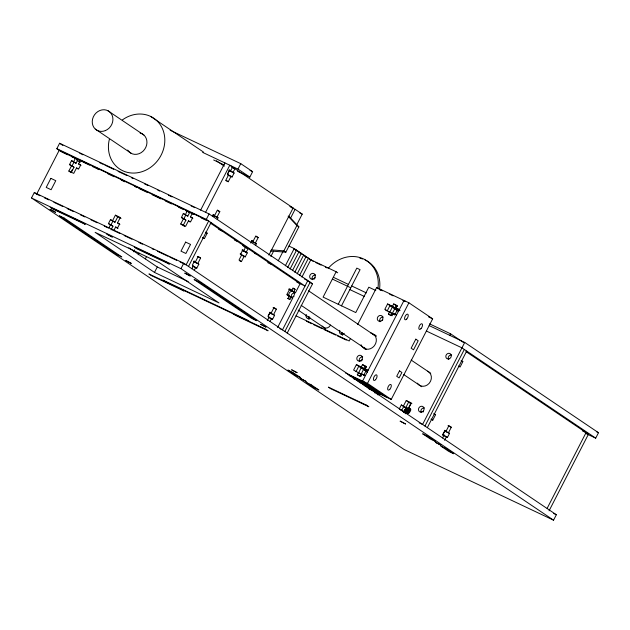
<?xml version="1.0" encoding="UTF-8"?>
<svg xmlns="http://www.w3.org/2000/svg" width="630" height="630" viewBox="0 0 630 630"><rect width="100%" height="100%" fill="white"/><g stroke="black" fill="none" stroke-linecap="round" stroke-linejoin="round"><path stroke-width="0.94" d="M184.748 226.351L183.109 225.579L185.905 220.146L181.409 217.539L183.322 213.499L187.819 216.106L189.677 212.483L187.307 210.877L80.443 160.335L78.585 163.957L80.955 165.564M183.779 219.145L185.692 215.098L183.322 213.499M31.5 197.977L34.288 192.552L183.763 263.238L556.345 514.741L553.557 520.175L404.082 449.481L31.5 197.977L180.968 268.671L553.557 520.175M60.913 151.444L56.834 148.688L59.622 143.262L209.089 213.948L312.559 283.791L287.225 333.081M71.214 172.659L74.009 167.226L69.513 164.619L71.56 160.634L76.057 163.241L77.915 159.618L59.204 150.294L36.666 194.15L40.107 195.78M70.426 172.124L68.843 171.053L71.631 165.627L69.513 164.619M73.678 161.642L75.545 158.02M71.883 166.226L73.93 162.241L71.56 160.634M70.836 172.533L72.426 169.431M78.585 163.957L80.703 164.965L78.655 168.942L76.537 167.942L73.742 173.376L68.843 171.053M110.486 219.61L112.864 221.217L110.817 225.201L108.439 223.595L110.486 219.61L114.991 222.217L117.778 216.791L115.408 215.184L112.612 220.618M108.706 228.225L110.565 224.603L108.439 223.595M111.077 229.824L112.943 226.202L110.565 224.603M119.889 224.54L117.511 222.933L120.306 217.5L115.408 215.184M117.511 222.933L119.637 223.941L117.589 227.926L115.629 226.997L113.77 230.619L119.826 233.478M133.702 251.638L134.521 250.047M133.765 251.764L134.584 250.165M138.198 254.756L139.017 253.158M145.349 258.883L146.617 256.41M154.484 272.412L95.122 232.344L159.65 262.86L219.012 302.935L154.484 272.412L157.279 266.986L128.811 247.771M185.44 214.499L187.307 210.877M182.322 225.044L180.739 223.981L183.527 218.547L181.409 217.539M180.117 261.993L186.133 264.844L208.672 220.988L192.339 213.263L190.48 216.877L192.599 217.886L190.551 221.87L188.433 220.862L185.637 226.296L180.739 223.981M200.616 210.168L224.902 162.91M205.514 212.483L229.8 165.225L232.572 167.092L230.714 170.714L229.076 169.942M227.58 173.88L229.218 170.698L234.116 173.014L232.068 176.998L227.981 175.069M180.968 268.671L183.763 263.238M296.848 282.153L305.014 286.02L206.301 219.382L209.089 213.948M225.8 180.574L228.249 181.731L231.037 176.305L227.769 174.754M234.116 173.014L233.084 172.321L234.943 168.698L231.824 167.21M212.79 216.373L213.609 214.775L214.641 215.476L217.429 210.042L219.807 211.641L217.011 217.074L218.043 217.767L217.224 219.366M240.762 163.658L252.63 171.667L249.842 177.101L237.967 169.092L240.762 163.658L170.155 130.26M188.512 266.443L211.05 222.587M202.766 237.833L204.404 238.605L207.191 233.171L205.608 232.1M191.898 268.75L193.386 265.852L192.355 265.151L194.402 261.174L195.434 261.867L198.222 256.434L200.6 258.04L197.804 263.466L198.836 264.167L196.788 268.144L192.701 266.214M194.268 270.349L195.757 267.451L192.489 265.907M240.321 254.567L242.834 249.913L243.865 250.606L245.724 246.984L210.105 222.941M240.786 253.898L241.818 254.591L239.022 260.025L241.4 261.623L244.188 256.19L240.92 254.646M250.772 243.078L252 240.691L253.024 241.384L255.819 235.951L258.19 237.557L255.402 242.991L256.434 243.684L255.615 245.275M241.952 255.339L245.22 256.882L247.267 252.906L246.236 252.205L248.102 248.59L244.834 247.039M268.892 255.111L293.123 207.971L234.943 168.698M270.876 256.441L273.57 251.205M290.611 218.035L295.1 209.302L291.021 207.372M278.224 260.812L283.114 251.299M296.447 225.351L302.227 214.113L295.1 209.302M271.294 249.874L283.87 250.858L296.903 225.508L288.115 216.208M270.372 250.984L285.847 252.197L298.88 226.847L288.745 216.114M285.343 265.789L294.202 248.551L288.91 246.046M287.666 267.482L296.58 250.149L293.926 248.897M290.044 269.089L298.951 251.756L295.423 250.086M268.065 316.173L269.695 312.984L274.601 315.307L272.554 319.292L268.467 317.355M292.422 270.687L301.329 253.355L298.683 252.102M267.285 320.615L269.152 316.992L268.12 316.299L270.168 312.315L271.199 313.008L273.987 307.574L276.365 309.18L273.57 314.614L274.601 315.307M294.793 272.294L303.699 254.961L300.171 253.291M270.034 321.489L271.522 318.591L269.073 317.433M297.171 273.892L306.078 256.56L304.314 255.725M299.541 275.499L308.448 258.166L304.92 256.497M248.102 248.59L300.116 283.697L295.462 292.753L293.879 291.682L295.092 289.335L293.352 288.154L292.139 290.509L289.768 288.91L286.973 294.336L289.351 295.942L288.138 298.297L289.879 299.47L291.091 297.116L287.823 295.572M301.92 277.098L310.826 259.765M277.578 327.561L292.674 298.187L291.091 297.116M284.855 331.482L310.18 282.193L307.574 280.956M309.062 258.93L336.144 271.743L323.103 297.116L355.777 312.567L368.818 287.193L375.803 290.501M338.2 304.337L356.808 268.12L360.077 269.671L341.468 305.881M350.516 338.389L349.185 340.98L295.998 315.819M357.604 324.6L376.653 287.54L408.901 302.794L432.652 318.827L391.23 399.42L368.66 388.749M367.636 371.243L361.305 366.967L356.407 364.644L353.611 370.078L360.888 374L359.675 376.354M398.822 310.558L392.49 306.29L387.592 303.967L384.796 309.401L393.655 314.394M355.989 371.684L358.777 366.25L363.675 368.566L364.888 366.211L366.329 366.896M358.887 375.819L357.305 374.748L358.509 372.401M361.305 366.967L362.518 364.613L366.109 366.314L364.896 368.668L367.274 370.267M390.072 315.142L388.489 314.071L389.694 311.716M392.49 306.29L393.703 303.936L397.294 305.629L396.081 307.983L400.089 310.362M358.761 372.511L361.155 367.857L366.054 370.172M389.946 311.834L392.34 307.172L397.239 309.495M390.86 315.677L392.073 313.323L388.805 311.779M393.703 303.936L396.073 305.534L394.86 307.889L389.962 305.574L387.174 311.007L385.591 309.936M360.738 374.889L363.526 369.456L367.613 371.385M392.317 313.433L394.711 308.779L398.798 310.708M365.376 375.645L362.108 374.094L360.895 376.449L357.305 374.748M396.561 314.961L393.293 313.417L392.08 315.772L388.489 314.071M363.912 374.937L365.904 371.062L367.534 371.834M394.695 315.039L397.089 310.377L398.719 311.149M391.23 399.42L367.479 383.394L408.901 302.794M403.46 405.948L406.248 400.522L410.996 403.728L408.209 409.153L401.334 404.948L399.286 408.933L406.161 413.138L400.082 409.461M404.035 412.138L406.082 408.153L401.334 404.948M410.736 409.87L408.358 408.272L411.146 402.838L406.248 400.522M405.728 413.776L406.476 412.327L408.437 413.256L410.484 409.272L408.358 408.272M449.686 335.514L450.568 333.798L429.565 323.867M429.148 325.592L464.735 342.429L422.58 424.447L419.163 422.832M424.959 426.053L464.318 349.461M427.329 427.652L466.696 351.067M431.148 419.359L432.778 420.131L435.574 414.697L433.991 413.627M461.255 360.58L462.837 361.644L460.05 367.077L458.467 366.006M442.583 435.054L444.63 431.07L449.529 433.385L447.481 437.37L444.213 435.826M442.591 437.968L444.079 435.07L443.048 434.377L445.095 430.392L446.127 431.085L448.914 425.659L451.293 427.258L448.497 432.692L449.529 433.385M444.591 440.299L446.457 436.677L442.37 434.747M547.147 508.347L586.058 432.629L582.498 430.944M549.069 510.82L588.436 434.227L465.916 351.524M585.924 433.519L595.712 438.149L598.5 432.716L464.735 342.429M405.413 408.508L407.193 407.791M405.815 408.776L407.586 408.059M404.428 409.76L408.87 407.964M404.83 410.028L409.264 408.232M404.334 410.658L409.658 408.5M403.846 411.28L410.059 408.768M404.24 411.548L410.453 409.035M403.751 412.177L410.847 409.303M404.145 412.437L410.358 409.925M404.539 412.705L410.752 410.193M404.94 412.973L410.264 410.823M405.334 413.241L409.768 411.445M405.728 413.508L410.161 411.713M407.012 413.414L408.783 412.697M407.405 413.682L409.185 412.965M81.435 161.256L81.632 161.138M191.166 206.018L191.953 206.333M193.197 214.113L193.662 214.239L188.228 211.436L192.725 213.909M79.719 153.271L80.191 153.476M232.494 167.541L234.021 168.139L231.509 166.627M80.963 161.052L76.466 158.579L81.239 160.894M242.676 245.55L247.173 248.031L244.975 247.102M249.984 170.415L252.63 171.667M202.663 152.389L237.967 169.092M213.657 159.988L224.248 164.997M237.486 171.258L249.842 177.101M229.005 170.391L233.084 172.321M289.855 206.419L293.123 207.971M299.778 212.956L302.227 214.113M217.358 210.483L219.807 211.641M382.552 290.816L379.024 289.146L380.607 290.209M389.616 294.155L393.144 295.824M402.846 300.416L404.61 301.25M315.819 262.608L321.056 265.088M325.419 267.151L327.167 267.978M213.003 214.696L214.641 215.476M428.565 316.89L432.652 318.827M212.932 215.145L217.011 217.074M213.145 215.452L218.043 217.767M99.572 162.635L103.099 164.304M104.871 165.139L113.699 169.312M118.117 171.399L126.953 175.581M131.363 177.668L133.135 178.503M144.616 183.936L148.144 185.606M157.862 190.205L159.626 191.04M168.462 195.213L171.998 196.883M255.741 236.4L258.19 237.557M396.073 305.534L397.514 306.219M333.735 277.468L348.437 284.421M351.697 285.965L366.4 292.918M396.081 307.983L399.349 309.535M251.394 240.613L253.024 241.384M56.834 148.688L206.301 219.382M332.805 279.279L350.768 287.776M251.315 241.054L255.402 242.991M251.527 241.361L256.434 243.684M61.583 151.893L67.599 154.744M71.899 156.775L77.915 159.618M82.813 161.941L89.696 165.194M92.271 166.415L99.154 169.667L96.776 168.06M107.982 173.841L114.164 176.77M121.236 180.109L124.764 181.779M134.481 186.378L137.127 187.63M138.899 188.464L147.727 192.638M152.145 194.733L160.981 198.907M165.399 200.994L171.581 203.923M178.503 207.191L183.661 209.632M185.377 210.452L188.819 212.074M201.246 217.948L206.152 220.272M349.839 289.587L364.542 296.541M218.712 229.407L221.98 230.958M73.93 162.241L76.057 163.241M185.692 215.098L187.819 216.106M234.541 240.093L237.809 241.644M426.36 331.026L461.947 347.855L595.712 438.149M244.093 246.212L245.724 246.984M254.378 253.158L256.016 253.929M304.329 278.94L307.81 280.586L282.476 329.876L279.83 328.624M205.561 232.399L207.191 233.171M242.227 249.834L243.865 250.606M242.156 250.275L246.236 252.205M242.369 250.582L247.267 252.906M309.952 282.555L312.559 283.791M267.758 262.686L271.845 264.616M240.18 253.819L241.818 254.591M461.207 360.872L462.837 361.644M239.762 260.851L241.4 261.623M596.72 431.881L598.5 432.716M292.643 288.17L295.092 289.335M288.871 288.965L292.139 290.509M293.879 291.682L288.981 289.367L295.462 292.753M586.656 433.393L588.436 434.227M286.902 294.785L289.351 295.942M289.406 296.643L292.674 298.187M117.778 216.791L121.047 218.334M287.43 298.313L289.879 299.47M197.332 256.489L200.6 258.04M112.864 221.217L114.991 222.217M193.796 261.096L195.434 261.867M193.725 261.537L197.804 263.466M193.938 261.844L198.836 264.167M111.526 225.532L112.943 226.202M306.345 321.198L311.669 323.71M313.441 324.552L322.308 328.742M324.08 329.584L335.601 335.034M337.381 335.869L346.24 340.066M44.407 197.812L48.699 199.844M53.881 202.293L62.716 206.475M67.126 208.561L73.308 211.483M80.372 214.822L84.79 216.909M90.988 219.846L97.185 222.776M104.273 226.131L107.817 227.8M124.149 235.525L131.938 239.211M138.891 242.503L142.427 244.172M152.137 248.763L153.909 249.598M157.437 251.268L168.037 256.284M169.801 257.119L176.676 260.371M273.097 307.637L276.365 309.18M269.561 312.236L271.199 313.008M269.49 312.677L273.57 314.614M157.279 266.986L188.213 281.618M364.896 368.668L368.164 370.212M358.439 372.842L360.888 374M433.944 413.926L435.574 414.697M411.894 403.665L408.626 402.121L405.83 407.555L403.712 406.547L401.664 410.532L403.783 411.54M345.571 373.023L367.479 383.394M348.146 374.724L364.959 382.678M349.682 375.937L367.329 384.276M352.942 377.953L369.708 385.883M353.548 378.724L372.078 387.481M357.69 381.158L374.456 389.088M359.179 382.347L376.827 390.695M362.439 384.363L379.205 392.293M364.762 385.946L381.575 393.9M448.024 425.715L451.293 427.258M367.14 387.544L383.953 395.498M406.082 408.153L408.209 409.153M444.497 430.314L446.127 431.085M444.418 430.762L448.497 432.692M442.449 434.298L444.079 435.07M553.676 513.481L556.345 514.741M192.544 206.608L193.221 206.931M80.782 153.744L81.459 154.074M111.156 229.383L111.833 229.706M193.93 207.294L194.631 207.656M82.168 154.437L82.861 154.799M112.542 230.068L113.235 230.438M150.578 116.393L203.435 152.035M216.397 160.784L224.304 166.155M230.714 170.714L229.682 170.021L227.635 174.006L228.666 174.699L225.871 180.133L228.249 181.731M231.037 176.305L232.068 176.998M296.903 225.508L298.88 226.847M405.586 301.55L404.003 300.478L362.581 381.071L386.324 397.105M450.568 333.798L463.515 342.539M376.653 287.54L378.236 288.611M107.706 110.612L143.884 135.033M387.592 303.967L398.672 311.448M336.144 271.743L337.727 272.814M393.293 313.417L394.876 314.488M294.202 248.551L313.197 261.371M283.87 250.858L285.847 252.197M95.319 129.095L131.505 153.507M308.535 290.792L376.149 336.428M411.169 360.077L430.723 373.275M192.339 213.263L193.922 214.326M190.48 216.877L192.851 218.484M244.188 256.19L245.22 256.882M188.433 220.862L190.016 221.933M183.527 218.547L185.905 220.146M202.821 237.534L204.404 238.605M301.156 305.329L366.321 349.319M403.791 374.614L421.714 386.71M59.622 143.262L62.89 145.459M80.443 160.335L82.026 161.406M76.923 160.272L80.089 162.406M298.211 310.118L325.269 328.38M76.537 167.942L78.12 169.013M71.631 165.627L74.009 167.226M362.518 364.613L366.471 367.282M356.407 364.644L367.487 372.125M431.196 419.06L432.778 420.131M362.108 374.094L364.479 375.7M195.757 267.451L196.788 268.144M271.522 318.591L272.554 319.292M446.457 436.677L447.481 437.37M406.476 412.327L408.059 413.398M115.629 226.997L118.007 228.595M249.393 321.457L247.015 319.859L162.887 280.066L165.265 281.673M233.053 313.732L235.431 315.339L268.096 330.789L265.726 329.183L148.924 273.948L151.302 275.546L183.976 290.997L181.597 289.398M34.288 192.552L36.737 194.197M423.297 411.988A3.063 2.701 -56 0 1 423.58 411.248M379.418 394.53A4.079 3.607 -56 0 1 379.536 393.498M448.568 359.462A2.953 2.614 -56 0 1 451.608 354.926M421.218 412.579A3.063 2.701 -56 0 1 424.368 407.886M377.551 394.813A4.079 3.607 -56 0 1 377.039 392.923M365.29 349.114A8.568 7.568 -56 0 1 364.022 347.579M372.834 334.428A8.568 7.568 -56 0 1 375.882 335.688M359.565 361.589A3.063 2.701 -56 0 1 362.707 356.887M380.032 321.749A3.063 2.701 -56 0 1 383.182 317.055M370.464 332.821A8.568 7.568 -56 0 1 374.315 345.823A8.568 7.568 -56 0 1 361.061 344.744M312.417 279.681A3.063 2.701 -56 0 1 315.567 274.987M382.394 320.426A3.063 2.701 -56 0 1 382.835 319.757M361.644 360.998A3.063 2.701 -56 0 1 362.368 359.596M365.55 348.807A8.159 7.213 -56 0 1 364.345 347.343M365.368 349.17A8.568 7.568 -56 0 1 364.101 347.626M372.913 334.483A8.568 7.568 -56 0 1 375.96 335.743M342.594 335.136A3.063 2.701 -56 0 1 342.303 332.947M309.157 319.323A3.063 2.701 -56 0 1 309.133 316.394M291.556 297.683A3.063 2.701 -56 0 1 294.706 292.989M293.643 297.1A3.063 2.701 -56 0 1 293.919 296.36M290.225 297.029A3.063 2.701 -56 0 1 289.989 292.115A3.063 2.701 -56 0 1 294.391 293.454A3.063 2.701 -56 0 1 290.902 297.234M427.597 371.172A8.159 7.213 -56 0 1 429.227 383.276A8.159 7.213 -56 0 1 417.383 383.142M380.323 393.994A4.079 3.607 -56 0 1 378.449 394.758M375.181 393.214A4.079 3.607 -56 0 1 374.669 391.325M314.496 279.098A3.063 2.701 -56 0 1 315.22 277.688M310.236 318.048A3.063 2.701 -56 0 1 306.361 314.527M344.256 333.325A3.063 2.701 -56 0 1 339.806 330.341M330.608 325.025A5.3 4.686 -56 0 1 322.143 326.096M308.755 319.056A3.063 2.701 -56 0 1 308.456 316.866M342.192 334.877A3.063 2.701 -56 0 1 341.901 332.687M122.377 119.936A30.594 27.035 -56 0 1 163.816 132.536A30.594 27.035 -56 0 1 136.781 172.864A30.594 27.035 -56 0 1 109.337 139.387M140.096 133.001A11.222 9.915 -56 0 1 144.577 149.46A11.222 9.915 -56 0 1 127.693 150.05M328.411 268.175A31.618 27.94 -56 0 1 362.447 258.442A31.618 27.94 -56 0 1 377.866 288.666M365.14 260.009A31.618 27.94 -56 0 1 379.449 289.729M359.919 258.205A31.618 27.94 -56 0 1 362.596 258.969M50.872 178.361L46.218 187.417L51.117 189.732L55.771 180.684L50.872 178.361M185.637 242.101L180.983 251.157L185.889 253.473L190.543 244.416L185.637 242.101M399.507 370.865L396.719 376.299L399.089 377.898L401.885 372.472L399.507 370.865M415.8 339.161L411.146 348.209L413.524 349.815L418.178 340.759L415.8 339.161M50.132 209.42L55.416 212.208L50.132 209.42M106.982 234.226L112.266 237.022L106.982 234.226M125.898 260.56L131.182 263.356L125.898 260.56M184.897 273.16L190.181 275.948L184.897 273.16M260.662 324.3L265.947 327.088L260.662 324.3M291.729 369.865L297.021 372.653L291.729 369.865M300.825 378.646L306.109 381.433L300.825 378.646M400.2 421.163L405.484 423.959L400.2 421.163M435.59 442.386L440.882 445.174L435.59 442.386M82.884 222.76L50.211 207.309L52.581 208.916L85.255 224.367L82.884 222.76M167.005 262.552L134.34 247.094L136.71 248.7L169.383 264.151L167.005 262.552M64.252 218.114L59.354 215.791L116.912 254.646L121.811 256.961L64.252 218.114M199.025 281.846L194.119 279.531L251.677 318.386L256.583 320.702L199.025 281.846M366.463 405.137L328.403 387.135L330.774 388.741L368.834 406.744L366.463 405.137M292.785 372.377L287.886 370.054L295.801 375.401L300.699 377.716L292.785 372.377M427.557 436.11L422.651 433.794L430.566 439.134L435.472 441.457L427.557 436.11M310.992 384.662L306.093 382.347L314.008 387.686L318.906 390.002L310.992 384.662M445.756 448.402L440.858 446.079L448.773 451.426L453.671 453.742L445.756 448.402M380.843 321.119A3.063 2.701 -56 0 0 382.079 316.055A3.063 2.701 -56 0 0 377.37 317.961A3.063 2.701 -56 0 0 380.843 321.119M360.368 360.951A3.063 2.701 -56 0 0 361.604 355.887A3.063 2.701 -56 0 0 356.895 357.793A3.063 2.701 -56 0 0 360.368 360.951M313.22 279.043A3.063 2.701 -56 0 0 314.457 273.979A3.063 2.701 -56 0 0 309.747 275.893A3.063 2.701 -56 0 0 313.22 279.043M406.744 319.024A3.063 1.417 -64.7 0 0 407.815 314.252A3.063 1.417 -64.7 0 0 404.688 317.63A3.063 1.417 -64.7 0 0 406.744 319.024M375.559 379.701A3.063 1.417 -64.7 0 0 376.63 374.929A3.063 1.417 -64.7 0 0 373.503 378.315A3.063 1.417 -64.7 0 0 375.559 379.701M420.998 328.639A3.063 1.417 -64.7 0 0 422.061 323.867A3.063 1.417 -64.7 0 0 418.934 327.253A3.063 1.417 -64.7 0 0 420.998 328.639M389.812 389.316A3.063 1.417 -64.7 0 0 390.876 384.552A3.063 1.417 -64.7 0 0 387.749 387.93A3.063 1.417 -64.7 0 0 389.812 389.316M449.269 358.801A2.953 2.614 -56 0 0 450.458 353.902A2.953 2.614 -56 0 0 445.906 355.745A2.953 2.614 -56 0 0 449.269 358.801M422.029 411.941A3.063 2.701 -56 0 0 423.265 406.878A3.063 2.701 -56 0 0 418.548 408.783A3.063 2.701 -56 0 0 422.029 411.941M105.32 130.623A11.222 9.915 -56 0 0 109.856 112.053A11.222 9.915 -56 0 0 92.579 119.046A11.222 9.915 -56 0 0 105.32 130.623"/></g></svg>
